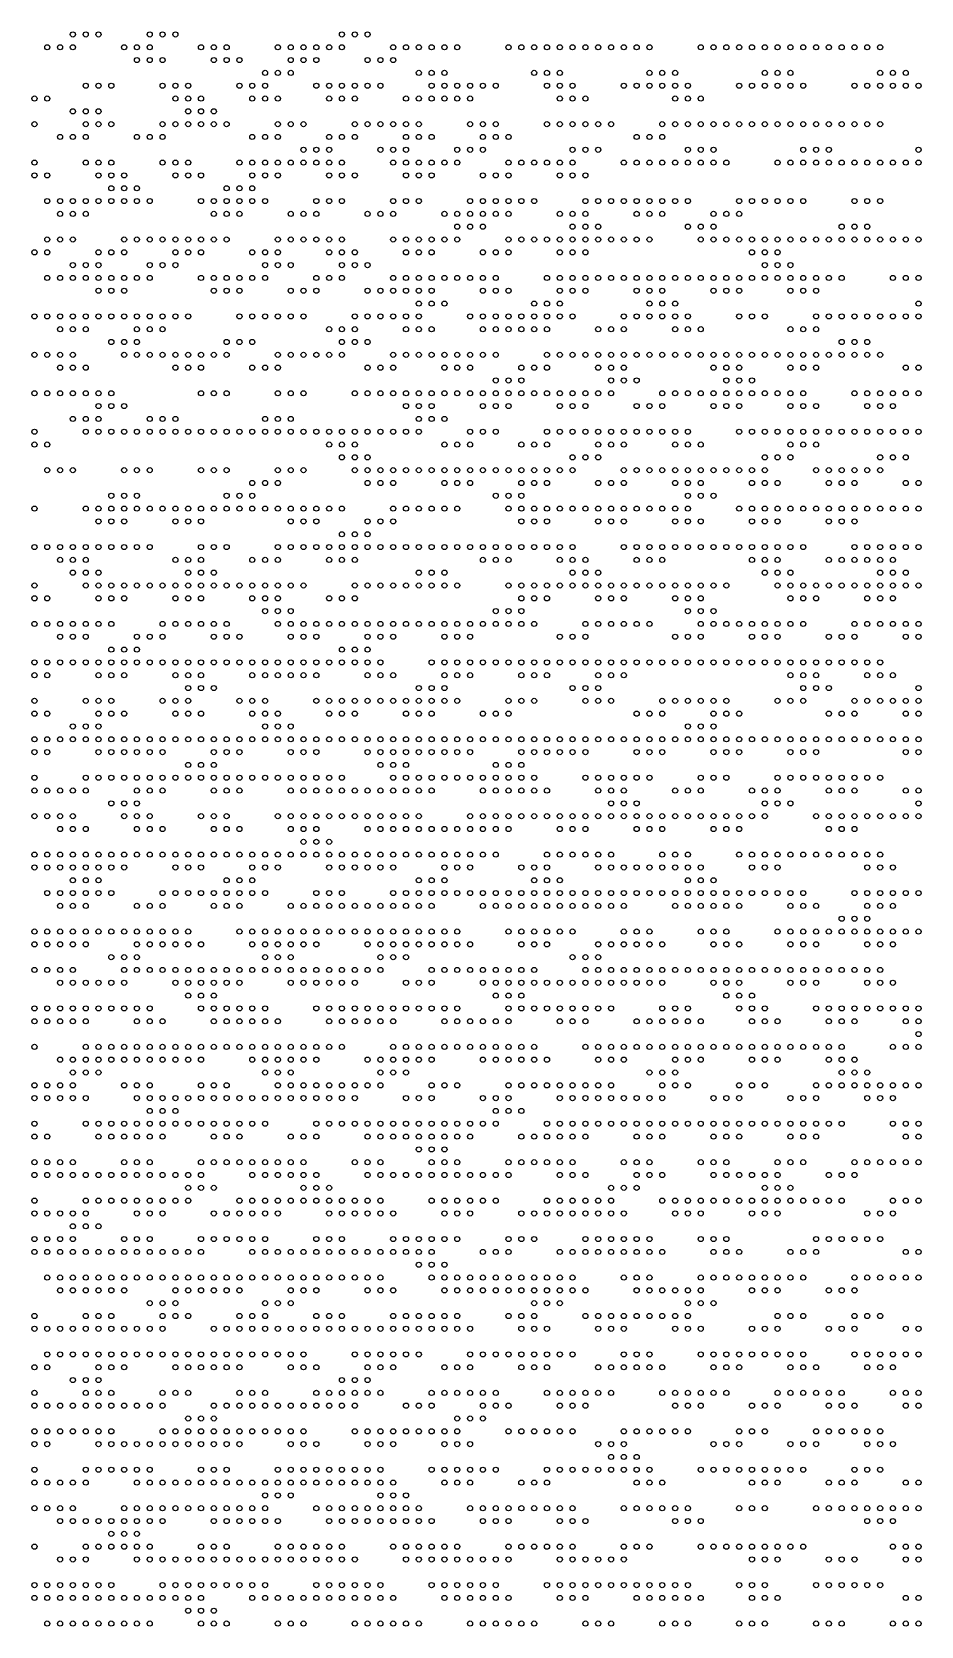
# Model space of a CAD drawing. Header units: millimetres. Extents: x 0 to 280, y 1 to 500.
# Drawn here: x -0.2 to 69.2, y 0.8 to 125.2 of the extents above; entities that cross this region are included whole.
import ezdxf

# ---------------------------------------------------------------- set-up
doc = ezdxf.new("R2010")
doc.units = ezdxf.units.MM
doc.layers.get('0').update_dxf_attribs({"linetype": 'CONTINUOUS'})

msp = doc.modelspace()

# ---------------------------------------------------------------- linework, layer by layer
for centre in [(3, 125), (4, 125), (5, 125), (9, 125), (10, 125), (11, 125), (24, 125), (25, 125), (26, 125), (1, 124), (2, 124), (3, 124), (7, 124), (8, 124), (8, 123), (9, 124), (9, 123), (10, 123), (13, 124), (14, 124), (14, 123), (15, 124), (15, 123), (16, 123), (19, 124), (20, 124), (20, 123), (21, 124), (21, 123), (22, 124), (22, 123), (23, 124), (24, 124), (26, 123), (27, 123), (28, 124), (28, 123), (29, 124), (30, 124), (31, 124), (32, 124), (33, 124), (37, 124), (38, 124), (39, 124), (40, 124), (41, 124), (42, 124), (43, 124), (44, 124), (45, 124), (46, 124), (47, 124), (48, 124), (52, 124), (53, 124), (54, 124), (55, 124), (56, 124), (57, 124), (58, 124), (59, 124), (60, 124), (61, 124), (62, 124), (63, 124), (64, 124), (65, 124), (66, 124), (18, 122), (19, 122), (20, 122), (30, 122), (31, 122), (32, 122), (39, 122), (40, 122), (41, 122), (48, 122), (49, 122), (50, 122), (57, 122), (58, 122), (59, 122), (66, 122), (67, 122), (68, 122), (4, 121), (5, 121), (6, 121), (10, 121), (11, 121), (12, 121), (16, 121), (17, 121), (18, 121), (22, 121), (23, 121), (24, 121), (25, 121), (26, 121), (27, 121), (31, 121), (32, 121), (33, 121), (34, 121), (35, 121), (36, 121), (40, 121), (41, 121), (42, 121), (46, 121), (47, 121), (48, 121), (49, 121), (50, 121), (51, 121), (55, 121), (56, 121), (57, 121), (58, 121), (59, 121), (60, 121), (64, 121), (65, 121), (66, 121), (67, 121), (68, 121), (69, 121), (0, 120), (1, 120), (11, 120), (12, 120), (13, 120), (17, 120), (18, 120), (19, 120), (23, 120), (24, 120), (25, 120), (29, 120), (30, 120), (31, 120), (32, 120), (33, 120), (34, 120), (41, 120), (42, 120), (43, 120), (50, 120), (51, 120), (52, 120), (0, 118), (3, 119), (4, 119), (4, 118), (5, 119), (5, 118), (6, 118), (10, 118), (11, 118), (12, 119), (12, 118), (13, 119), (13, 118), (14, 119), (14, 118), (15, 118), (19, 118), (20, 118), (21, 118), (25, 118), (26, 118), (27, 118), (28, 118), (29, 118), (30, 118), (34, 118), (35, 118), (36, 118), (40, 118), (41, 118), (42, 118), (43, 118), (44, 118), (45, 118), (49, 118), (50, 118), (51, 118), (52, 118), (53, 118), (54, 118), (55, 118), (56, 118), (57, 118), (58, 118), (59, 118), (60, 118), (61, 118), (62, 118), (63, 118), (64, 118), (65, 118), (66, 118), (2, 117), (3, 117), (4, 117), (8, 117), (9, 117), (10, 117), (17, 117), (18, 117), (19, 117), (23, 117), (24, 117), (25, 117), (29, 117), (30, 117), (31, 117), (35, 117), (36, 117), (37, 117), (47, 117), (48, 117), (49, 117), (21, 116), (22, 116), (23, 116), (27, 116), (28, 116), (29, 116), (33, 116), (34, 116), (35, 116), (42, 116), (43, 116), (44, 116), (51, 116), (52, 116), (53, 116), (60, 116), (61, 116), (62, 116), (69, 116), (0, 115), (4, 115), (5, 115), (6, 115), (10, 115), (11, 115), (12, 115), (16, 115), (17, 115), (18, 115), (19, 115), (20, 115), (21, 115), (22, 115), (23, 115), (24, 115), (28, 115), (29, 115), (30, 115), (31, 115), (32, 115), (33, 115), (37, 115), (38, 115), (39, 115), (40, 115), (41, 115), (42, 115), (46, 115), (47, 115), (48, 115), (49, 115), (50, 115), (51, 115), (52, 115), (53, 115), (54, 115), (58, 115), (59, 115), (60, 115), (61, 115), (62, 115), (63, 115), (64, 115), (65, 115), (66, 115), (67, 115), (68, 115), (69, 115), (0, 114), (1, 114), (5, 114), (6, 114), (7, 114), (11, 114), (12, 114), (13, 114), (17, 114), (18, 114), (19, 114), (23, 114), (24, 114), (25, 114), (29, 114), (30, 114), (31, 114), (35, 114), (36, 114), (37, 114), (41, 114), (42, 114), (43, 114), (1, 112), (2, 112), (3, 112), (4, 112), (5, 112), (6, 113), (6, 112), (7, 113), (7, 112), (8, 113), (8, 112), (9, 112), (13, 112), (14, 112), (15, 113), (15, 112), (16, 113), (16, 112), (17, 113), (17, 112), (18, 112), (22, 112), (23, 112), (24, 112), (28, 112), (29, 112), (30, 112), (34, 112), (35, 112), (36, 112), (37, 112), (38, 112), (39, 112), (43, 112), (44, 112), (45, 112), (46, 112), (47, 112), (48, 112), (49, 112), (50, 112), (51, 112), (55, 112), (56, 112), (57, 112), (58, 112), (59, 112), (60, 112), (64, 112), (65, 112), (66, 112), (2, 111), (3, 111), (4, 111), (14, 111), (15, 111), (16, 111), (20, 111), (21, 111), (22, 111), (26, 111), (27, 111), (28, 111), (32, 111), (33, 111), (34, 111), (35, 111), (36, 111), (37, 111), (41, 111), (42, 111), (43, 111), (47, 111), (48, 111), (49, 111), (53, 111), (54, 111), (55, 111), (33, 110), (34, 110), (35, 110), (42, 110), (43, 110), (44, 110), (51, 110), (52, 110), (53, 110), (63, 110), (64, 110), (65, 110), (1, 109), (2, 109), (3, 109), (7, 109), (8, 109), (9, 109), (10, 109), (11, 109), (12, 109), (13, 109), (14, 109), (15, 109), (19, 109), (20, 109), (21, 109), (22, 109), (23, 109), (24, 109), (28, 109), (29, 109), (30, 109), (31, 109), (32, 109), (33, 109), (37, 109), (38, 109), (39, 109), (40, 109), (41, 109), (42, 109), (43, 109), (44, 109), (45, 109), (46, 109), (47, 109), (48, 109), (52, 109), (53, 109), (54, 109), (55, 109), (56, 109), (57, 109), (58, 109), (59, 109), (60, 109), (61, 109), (62, 109), (63, 109), (64, 109), (65, 109), (66, 109), (67, 109), (68, 109), (69, 109), (0, 108), (1, 108), (3, 107), (4, 107), (5, 108), (5, 107), (6, 108), (7, 108), (9, 107), (10, 107), (11, 108), (11, 107), (12, 108), (13, 108), (17, 108), (18, 108), (18, 107), (19, 108), (19, 107), (20, 107), (23, 108), (24, 108), (24, 107), (25, 108), (25, 107), (26, 107), (29, 108), (30, 108), (31, 108), (35, 108), (36, 108), (37, 108), (41, 108), (42, 108), (43, 108), (56, 108), (57, 108), (57, 107), (58, 108), (58, 107), (59, 107), (1, 106), (2, 106), (3, 106), (4, 106), (5, 106), (6, 106), (7, 106), (8, 106), (9, 106), (13, 106), (14, 106), (15, 106), (16, 106), (17, 106), (18, 106), (22, 106), (23, 106), (24, 106), (28, 106), (29, 106), (30, 106), (31, 106), (32, 106), (33, 106), (34, 106), (35, 106), (36, 106), (40, 106), (41, 106), (42, 106), (43, 106), (44, 106), (45, 106), (46, 106), (47, 106), (48, 106), (49, 106), (50, 106), (51, 106), (52, 106), (53, 106), (54, 106), (55, 106), (56, 106), (57, 106), (58, 106), (59, 106), (60, 106), (61, 106), (62, 106), (63, 106), (67, 106), (68, 106), (69, 106), (5, 105), (6, 105), (7, 105), (14, 105), (15, 105), (16, 105), (20, 105), (21, 105), (22, 105), (26, 105), (27, 105), (28, 105), (29, 105), (30, 105), (31, 105), (35, 105), (36, 105), (37, 105), (41, 105), (42, 105), (43, 105), (47, 105), (48, 105), (49, 105), (53, 105), (54, 105), (55, 105), (59, 105), (60, 105), (61, 105), (30, 104), (31, 104), (32, 104), (39, 104), (40, 104), (41, 104), (48, 104), (49, 104), (50, 104), (69, 104), (0, 103), (1, 103), (2, 103), (2, 102), (3, 103), (3, 102), (4, 103), (4, 102), (5, 103), (6, 103), (7, 103), (8, 103), (8, 102), (9, 103), (9, 102), (10, 103), (10, 102), (11, 103), (12, 103), (16, 103), (17, 103), (18, 103), (19, 103), (20, 103), (21, 103), (23, 102), (24, 102), (25, 103), (25, 102), (26, 103), (27, 103), (28, 103), (29, 103), (29, 102), (30, 103), (30, 102), (31, 102), (34, 103), (35, 103), (35, 102), (36, 103), (36, 102), (37, 103), (37, 102), (38, 103), (38, 102), (39, 103), (39, 102), (40, 103), (40, 102), (41, 103), (42, 103), (44, 102), (45, 102), (46, 103), (46, 102), (47, 103), (48, 103), (49, 103), (50, 103), (50, 102), (51, 103), (51, 102), (52, 102), (55, 103), (56, 103), (57, 103), (59, 102), (60, 102), (61, 103), (61, 102), (62, 103), (63, 103), (64, 103), (65, 103), (66, 103), (67, 103), (68, 103), (69, 103), (6, 101), (7, 101), (8, 101), (15, 101), (16, 101), (17, 101), (24, 101), (25, 101), (26, 101), (63, 101), (64, 101), (65, 101), (0, 100), (1, 100), (2, 100), (3, 100), (7, 100), (8, 100), (9, 100), (10, 100), (11, 100), (12, 100), (13, 100), (14, 100), (15, 100), (19, 100), (20, 100), (21, 100), (22, 100), (23, 100), (24, 100), (28, 100), (29, 100), (30, 100), (31, 100), (32, 100), (33, 100), (34, 100), (35, 100), (36, 100), (40, 100), (41, 100), (42, 100), (43, 100), (44, 100), (45, 100), (46, 100), (47, 100), (48, 100), (49, 100), (50, 100), (51, 100), (52, 100), (53, 100), (54, 100), (55, 100), (56, 100), (57, 100), (58, 100), (59, 100), (60, 100), (61, 100), (62, 100), (63, 100), (64, 100), (65, 100), (66, 100), (2, 99), (3, 99), (4, 99), (11, 99), (12, 99), (13, 99), (17, 99), (18, 99), (19, 99), (26, 99), (27, 99), (28, 99), (32, 99), (33, 99), (34, 99), (38, 99), (39, 99), (40, 99), (44, 99), (45, 99), (46, 99), (53, 99), (54, 99), (55, 99), (59, 99), (60, 99), (61, 99), (68, 99), (69, 99), (0, 97), (1, 97), (2, 97), (3, 97), (4, 97), (5, 97), (6, 97), (13, 97), (14, 97), (15, 97), (19, 97), (20, 97), (21, 97), (25, 97), (26, 97), (27, 97), (28, 97), (29, 97), (30, 97), (31, 97), (32, 97), (33, 97), (34, 97), (35, 97), (36, 98), (36, 97), (37, 98), (37, 97), (38, 98), (38, 97), (39, 97), (40, 97), (41, 97), (42, 97), (43, 97), (44, 97), (45, 98), (45, 97), (46, 98), (47, 98), (49, 97), (50, 97), (51, 97), (52, 97), (53, 97), (54, 98), (54, 97), (55, 98), (55, 97), (56, 98), (56, 97), (57, 97), (58, 97), (59, 97), (60, 97), (64, 97), (65, 97), (66, 97), (67, 97), (68, 97), (69, 97), (5, 96), (6, 96), (7, 96), (29, 96), (30, 96), (31, 96), (35, 96), (36, 96), (37, 96), (41, 96), (42, 96), (43, 96), (47, 96), (48, 96), (49, 96), (53, 96), (54, 96), (55, 96), (59, 96), (60, 96), (61, 96), (65, 96), (66, 96), (67, 96), (3, 95), (4, 95), (5, 95), (9, 95), (10, 95), (11, 95), (18, 95), (19, 95), (20, 95), (30, 95), (31, 95), (32, 95), (0, 94), (4, 94), (5, 94), (6, 94), (7, 94), (8, 94), (9, 94), (10, 94), (11, 94), (12, 94), (13, 94), (14, 94), (15, 94), (16, 94), (17, 94), (18, 94), (19, 94), (20, 94), (21, 94), (22, 94), (23, 94), (24, 94), (25, 94), (26, 94), (27, 94), (28, 94), (29, 94), (30, 94), (34, 94), (35, 94), (36, 94), (40, 94), (41, 94), (42, 94), (43, 94), (44, 94), (45, 94), (46, 94), (47, 94), (48, 94), (49, 94), (50, 94), (51, 94), (55, 94), (56, 94), (57, 94), (58, 94), (59, 94), (60, 94), (61, 94), (62, 94), (63, 94), (64, 94), (65, 94), (66, 94), (67, 94), (68, 94), (69, 94), (0, 93), (1, 93), (23, 93), (24, 93), (24, 92), (25, 93), (25, 92), (26, 92), (32, 93), (33, 93), (34, 93), (38, 93), (39, 93), (40, 93), (42, 92), (43, 92), (44, 93), (44, 92), (45, 93), (46, 93), (50, 93), (51, 93), (52, 93), (57, 92), (58, 92), (59, 93), (59, 92), (60, 93), (61, 93), (66, 92), (67, 92), (68, 92), (1, 91), (2, 91), (3, 91), (7, 91), (8, 91), (9, 91), (13, 91), (14, 91), (15, 91), (19, 91), (20, 91), (21, 91), (25, 91), (26, 91), (27, 91), (28, 91), (29, 91), (30, 91), (31, 91), (32, 91), (33, 91), (34, 91), (35, 91), (36, 91), (37, 91), (38, 91), (39, 91), (40, 91), (41, 91), (42, 91), (46, 91), (47, 91), (48, 91), (49, 91), (50, 91), (51, 91), (52, 91), (53, 91), (54, 91), (55, 91), (56, 91), (57, 91), (61, 91), (62, 91), (63, 91), (64, 91), (65, 91), (66, 91), (17, 90), (18, 90), (19, 90), (26, 90), (27, 90), (28, 90), (32, 90), (33, 90), (34, 90), (38, 90), (39, 90), (40, 90), (44, 90), (45, 90), (46, 90), (50, 90), (51, 90), (52, 90), (56, 90), (57, 90), (58, 90), (62, 90), (63, 90), (64, 90), (68, 90), (69, 90), (6, 89), (7, 89), (8, 89), (15, 89), (16, 89), (17, 89), (36, 89), (37, 89), (38, 89), (51, 89), (52, 89), (53, 89), (0, 88), (4, 88), (5, 88), (5, 87), (6, 88), (6, 87), (7, 88), (7, 87), (8, 88), (9, 88), (10, 88), (11, 88), (11, 87), (12, 88), (12, 87), (13, 88), (13, 87), (14, 88), (15, 88), (16, 88), (17, 88), (18, 88), (19, 88), (20, 88), (20, 87), (21, 88), (21, 87), (22, 88), (22, 87), (23, 88), (24, 88), (26, 87), (27, 87), (28, 88), (28, 87), (29, 88), (30, 88), (31, 88), (32, 88), (33, 88), (37, 88), (38, 88), (38, 87), (39, 88), (39, 87), (40, 88), (40, 87), (41, 88), (42, 88), (43, 88), (44, 88), (44, 87), (45, 88), (45, 87), (46, 88), (46, 87), (47, 88), (48, 88), (49, 88), (50, 88), (50, 87), (51, 88), (51, 87), (52, 87), (55, 88), (56, 88), (56, 87), (57, 88), (57, 87), (58, 88), (58, 87), (59, 88), (60, 88), (61, 88), (62, 88), (62, 87), (63, 88), (63, 87), (64, 88), (64, 87), (65, 88), (66, 88), (67, 88), (68, 88), (69, 88), (24, 86), (25, 86), (26, 86), (0, 85), (1, 85), (2, 85), (3, 85), (4, 85), (5, 85), (6, 85), (7, 85), (8, 85), (9, 85), (13, 85), (14, 85), (15, 85), (19, 85), (20, 85), (21, 85), (22, 85), (23, 85), (24, 85), (25, 85), (26, 85), (27, 85), (28, 85), (29, 85), (30, 85), (31, 85), (32, 85), (33, 85), (34, 85), (35, 85), (36, 85), (37, 85), (38, 85), (39, 85), (40, 85), (41, 85), (42, 85), (46, 85), (47, 85), (48, 85), (49, 85), (50, 85), (51, 85), (52, 85), (53, 85), (54, 85), (55, 85), (56, 85), (57, 85), (58, 85), (59, 85), (60, 85), (64, 85), (65, 85), (66, 85), (67, 85), (68, 85), (69, 85), (2, 84), (3, 84), (4, 84), (11, 84), (12, 84), (13, 84), (17, 84), (18, 84), (19, 84), (23, 84), (24, 84), (25, 84), (35, 84), (36, 84), (37, 84), (41, 84), (42, 84), (43, 84), (47, 84), (48, 84), (49, 84), (56, 84), (57, 84), (58, 84), (62, 84), (63, 84), (64, 84), (65, 84), (66, 84), (67, 84), (0, 82), (3, 83), (4, 83), (4, 82), (5, 83), (5, 82), (6, 82), (7, 82), (8, 82), (9, 82), (10, 82), (11, 82), (12, 83), (12, 82), (13, 83), (13, 82), (14, 83), (14, 82), (15, 82), (16, 82), (17, 82), (18, 82), (19, 82), (20, 82), (21, 82), (25, 82), (26, 82), (27, 82), (28, 82), (29, 82), (30, 83), (30, 82), (31, 83), (31, 82), (32, 83), (32, 82), (33, 82), (37, 82), (38, 82), (39, 82), (40, 82), (41, 82), (42, 83), (42, 82), (43, 83), (43, 82), (44, 83), (44, 82), (45, 82), (46, 82), (47, 82), (48, 82), (49, 82), (50, 82), (51, 82), (52, 82), (53, 82), (54, 82), (57, 83), (58, 83), (58, 82), (59, 83), (59, 82), (60, 82), (61, 82), (62, 82), (63, 82), (64, 82), (65, 82), (66, 83), (66, 82), (67, 83), (67, 82), (68, 83), (68, 82), (69, 82), (0, 81), (1, 81), (5, 81), (6, 81), (7, 81), (11, 81), (12, 81), (13, 81), (17, 81), (18, 81), (19, 81), (23, 81), (24, 81), (25, 81), (38, 81), (39, 81), (40, 81), (44, 81), (45, 81), (46, 81), (50, 81), (51, 81), (52, 81), (59, 81), (60, 81), (61, 81), (65, 81), (66, 81), (67, 81), (18, 80), (19, 80), (20, 80), (36, 80), (37, 80), (38, 80), (51, 80), (52, 80), (53, 80), (0, 79), (1, 79), (2, 79), (3, 79), (4, 79), (5, 79), (6, 79), (10, 79), (11, 79), (12, 79), (13, 79), (14, 79), (15, 79), (19, 79), (20, 79), (21, 79), (22, 79), (23, 79), (24, 79), (25, 79), (26, 79), (27, 79), (28, 79), (29, 79), (30, 79), (31, 79), (32, 79), (33, 79), (34, 79), (35, 79), (36, 79), (37, 79), (38, 79), (39, 79), (43, 79), (44, 79), (45, 79), (46, 79), (47, 79), (48, 79), (52, 79), (53, 79), (54, 79), (55, 79), (56, 79), (57, 79), (58, 79), (59, 79), (60, 79), (64, 79), (65, 79), (66, 79), (67, 79), (68, 79), (69, 79), (2, 78), (3, 78), (4, 78), (6, 77), (7, 77), (8, 78), (8, 77), (9, 78), (10, 78), (14, 78), (15, 78), (16, 78), (20, 78), (21, 78), (22, 78), (24, 77), (25, 77), (26, 78), (26, 77), (27, 78), (28, 78), (32, 78), (33, 78), (34, 78), (41, 78), (42, 78), (43, 78), (50, 78), (51, 78), (52, 78), (56, 78), (57, 78), (58, 78), (62, 78), (63, 78), (64, 78), (68, 78), (69, 78), (0, 76), (1, 76), (2, 76), (3, 76), (4, 76), (5, 76), (6, 76), (7, 76), (8, 76), (9, 76), (10, 76), (11, 76), (12, 76), (13, 76), (14, 76), (15, 76), (16, 76), (17, 76), (18, 76), (19, 76), (20, 76), (21, 76), (22, 76), (23, 76), (24, 76), (25, 76), (26, 76), (27, 76), (31, 76), (32, 76), (33, 76), (34, 76), (35, 76), (36, 76), (37, 76), (38, 76), (39, 76), (40, 76), (41, 76), (42, 76), (43, 76), (44, 76), (45, 76), (46, 76), (47, 76), (48, 76), (49, 76), (50, 76), (51, 76), (52, 76), (53, 76), (54, 76), (55, 76), (56, 76), (57, 76), (58, 76), (59, 76), (60, 76), (61, 76), (62, 76), (63, 76), (64, 76), (65, 76), (66, 76), (0, 75), (1, 75), (5, 75), (6, 75), (7, 75), (11, 75), (12, 75), (13, 75), (17, 75), (18, 75), (19, 75), (20, 75), (21, 75), (22, 75), (26, 75), (27, 75), (28, 75), (32, 75), (33, 75), (34, 75), (38, 75), (39, 75), (40, 75), (44, 75), (45, 75), (46, 75), (59, 75), (60, 75), (61, 75), (65, 75), (66, 75), (67, 75), (12, 74), (13, 74), (14, 74), (30, 74), (31, 74), (32, 74), (42, 74), (43, 74), (44, 74), (60, 74), (61, 74), (62, 74), (69, 74), (0, 73), (0, 72), (1, 72), (4, 73), (5, 73), (5, 72), (6, 73), (6, 72), (7, 72), (10, 73), (11, 73), (11, 72), (12, 73), (12, 72), (13, 72), (16, 73), (17, 73), (17, 72), (18, 73), (18, 72), (19, 72), (22, 73), (23, 73), (23, 72), (24, 73), (24, 72), (25, 73), (25, 72), (26, 73), (27, 73), (28, 73), (29, 73), (29, 72), (30, 73), (30, 72), (31, 73), (31, 72), (32, 73), (33, 73), (35, 72), (36, 72), (37, 73), (37, 72), (38, 73), (39, 73), (43, 73), (44, 73), (45, 73), (47, 72), (48, 72), (49, 73), (49, 72), (50, 73), (51, 73), (52, 73), (53, 73), (53, 72), (54, 73), (54, 72), (55, 72), (58, 73), (59, 73), (60, 73), (62, 72), (63, 72), (64, 73), (64, 72), (65, 73), (66, 73), (67, 73), (68, 73), (68, 72), (69, 73), (69, 72), (3, 71), (4, 71), (5, 71), (18, 71), (19, 71), (20, 71), (51, 71), (52, 71), (53, 71), (0, 70), (1, 70), (2, 70), (3, 70), (4, 70), (5, 70), (6, 70), (7, 70), (8, 70), (9, 70), (10, 70), (11, 70), (12, 70), (13, 70), (14, 70), (15, 70), (16, 70), (17, 70), (18, 70), (19, 70), (20, 70), (21, 70), (22, 70), (23, 70), (24, 70), (25, 70), (26, 70), (27, 70), (28, 70), (29, 70), (30, 70), (31, 70), (32, 70), (33, 70), (34, 70), (35, 70), (36, 70), (37, 70), (38, 70), (39, 70), (40, 70), (41, 70), (42, 70), (43, 70), (44, 70), (45, 70), (46, 70), (47, 70), (48, 70), (49, 70), (50, 70), (51, 70), (52, 70), (53, 70), (54, 70), (55, 70), (56, 70), (57, 70), (58, 70), (59, 70), (60, 70), (61, 70), (62, 70), (63, 70), (64, 70), (65, 70), (66, 70), (67, 70), (68, 70), (69, 70), (0, 69), (1, 69), (5, 69), (6, 69), (7, 69), (8, 69), (9, 69), (10, 69), (14, 69), (15, 69), (16, 69), (20, 69), (21, 69), (22, 69), (26, 69), (27, 69), (28, 69), (29, 69), (30, 69), (31, 69), (32, 69), (33, 69), (34, 69), (38, 69), (39, 69), (40, 69), (41, 69), (42, 69), (43, 69), (47, 69), (48, 69), (49, 69), (53, 69), (54, 69), (55, 69), (59, 69), (60, 69), (61, 69), (68, 69), (69, 69), (0, 67), (4, 67), (5, 67), (6, 67), (7, 67), (8, 67), (9, 67), (10, 67), (11, 67), (12, 68), (12, 67), (13, 68), (13, 67), (14, 68), (14, 67), (15, 67), (16, 67), (17, 67), (18, 67), (19, 67), (20, 67), (21, 67), (22, 67), (23, 67), (24, 67), (27, 68), (28, 68), (28, 67), (29, 68), (29, 67), (30, 67), (31, 67), (32, 67), (33, 67), (34, 67), (35, 67), (36, 68), (36, 67), (37, 68), (37, 67), (38, 68), (38, 67), (39, 67), (43, 67), (44, 67), (45, 67), (46, 67), (47, 67), (48, 67), (52, 67), (53, 67), (54, 67), (58, 67), (59, 67), (60, 67), (61, 67), (62, 67), (63, 67), (64, 67), (65, 67), (66, 67), (0, 66), (1, 66), (2, 66), (3, 66), (4, 66), (8, 66), (9, 66), (10, 66), (14, 66), (15, 66), (16, 66), (20, 66), (21, 66), (22, 66), (23, 66), (24, 66), (25, 66), (26, 66), (27, 66), (28, 66), (29, 66), (30, 66), (31, 66), (35, 66), (36, 66), (37, 66), (38, 66), (39, 66), (40, 66), (44, 66), (45, 66), (46, 66), (50, 66), (51, 66), (52, 66), (56, 66), (57, 66), (58, 66), (62, 66), (63, 66), (64, 66), (68, 66), (69, 66), (6, 65), (7, 65), (8, 65), (45, 65), (46, 65), (47, 65), (57, 65), (58, 65), (59, 65), (69, 65), (0, 64), (1, 64), (2, 64), (3, 64), (7, 64), (8, 64), (9, 64), (13, 64), (14, 64), (15, 64), (19, 64), (20, 64), (21, 64), (22, 64), (23, 64), (24, 64), (25, 64), (26, 64), (27, 64), (28, 64), (29, 64), (30, 64), (34, 64), (35, 64), (36, 64), (37, 64), (38, 64), (39, 64), (40, 64), (41, 64), (42, 64), (43, 64), (44, 64), (45, 64), (46, 64), (47, 64), (48, 64), (49, 64), (50, 64), (51, 64), (52, 64), (53, 64), (54, 64), (55, 64), (56, 64), (57, 64), (61, 64), (62, 64), (63, 64), (64, 64), (65, 64), (66, 64), (67, 64), (68, 64), (69, 64), (2, 63), (3, 63), (4, 63), (8, 63), (9, 63), (10, 63), (14, 63), (15, 63), (16, 63), (20, 63), (21, 63), (21, 62), (22, 63), (22, 62), (23, 62), (26, 63), (27, 63), (28, 63), (29, 63), (30, 63), (31, 63), (32, 63), (33, 63), (34, 63), (35, 63), (36, 63), (37, 63), (41, 63), (42, 63), (43, 63), (47, 63), (48, 63), (49, 63), (53, 63), (54, 63), (55, 63), (62, 63), (63, 63), (64, 63), (0, 61), (1, 61), (2, 61), (3, 61), (4, 61), (5, 61), (6, 61), (7, 61), (8, 61), (9, 61), (10, 61), (11, 61), (12, 61), (13, 61), (14, 61), (15, 61), (16, 61), (17, 61), (18, 61), (19, 61), (20, 61), (21, 61), (22, 61), (23, 61), (24, 61), (25, 61), (26, 61), (27, 61), (28, 61), (29, 61), (30, 61), (31, 61), (32, 61), (33, 61), (34, 61), (35, 61), (36, 61), (40, 61), (41, 61), (42, 61), (43, 61), (44, 61), (45, 61), (49, 61), (50, 61), (51, 61), (55, 61), (56, 61), (57, 61), (58, 61), (59, 61), (60, 61), (61, 61), (62, 61), (63, 61), (64, 61), (65, 61), (66, 61), (0, 60), (1, 60), (2, 60), (3, 60), (4, 60), (5, 60), (6, 60), (7, 60), (11, 60), (12, 60), (13, 60), (17, 60), (18, 60), (19, 60), (23, 60), (24, 60), (25, 60), (26, 60), (27, 60), (28, 60), (32, 60), (33, 60), (34, 60), (38, 60), (39, 60), (40, 60), (44, 60), (45, 60), (46, 60), (47, 60), (48, 60), (49, 60), (50, 60), (51, 60), (52, 60), (56, 60), (57, 60), (58, 60), (65, 60), (66, 60), (67, 60), (3, 59), (4, 59), (5, 59), (15, 59), (16, 59), (17, 59), (30, 59), (31, 59), (32, 59), (39, 59), (40, 59), (41, 59), (51, 59), (52, 59), (53, 59), (1, 58), (2, 58), (3, 58), (4, 58), (5, 58), (6, 58), (10, 58), (11, 58), (12, 58), (13, 58), (14, 58), (15, 58), (16, 58), (17, 58), (18, 58), (22, 58), (23, 58), (24, 58), (28, 58), (29, 58), (30, 58), (31, 58), (32, 58), (33, 58), (34, 58), (35, 58), (36, 58), (37, 58), (38, 58), (39, 58), (40, 58), (41, 58), (42, 58), (43, 58), (44, 58), (45, 58), (46, 58), (47, 58), (48, 58), (49, 58), (50, 58), (51, 58), (52, 58), (53, 58), (54, 58), (55, 58), (56, 58), (57, 58), (58, 58), (59, 58), (60, 58), (64, 58), (65, 58), (66, 58), (67, 58), (68, 58), (69, 58), (2, 57), (3, 57), (4, 57), (8, 57), (9, 57), (10, 57), (14, 57), (15, 57), (16, 57), (20, 57), (21, 57), (22, 57), (23, 57), (24, 57), (25, 57), (26, 57), (27, 57), (28, 57), (29, 57), (30, 57), (31, 57), (35, 57), (36, 57), (37, 57), (38, 57), (39, 57), (40, 57), (41, 57), (42, 57), (43, 57), (44, 57), (45, 57), (46, 57), (50, 57), (51, 57), (52, 57), (53, 57), (54, 57), (55, 57), (59, 57), (60, 57), (61, 57), (63, 56), (64, 56), (65, 57), (65, 56), (66, 57), (67, 57), (0, 55), (1, 55), (2, 55), (3, 55), (4, 55), (5, 55), (6, 55), (7, 55), (8, 55), (9, 55), (10, 55), (11, 55), (12, 55), (16, 55), (17, 55), (18, 55), (19, 55), (20, 55), (21, 55), (22, 55), (23, 55), (24, 55), (25, 55), (26, 55), (27, 55), (28, 55), (29, 55), (30, 55), (31, 55), (32, 55), (33, 55), (37, 55), (38, 55), (39, 55), (40, 55), (41, 55), (42, 55), (46, 55), (47, 55), (48, 55), (52, 55), (53, 55), (54, 55), (58, 55), (59, 55), (60, 55), (61, 55), (62, 55), (63, 55), (64, 55), (65, 55), (66, 55), (67, 55), (68, 55), (69, 55), (0, 54), (1, 54), (2, 54), (3, 54), (4, 54), (8, 54), (9, 54), (10, 54), (11, 54), (12, 54), (13, 54), (17, 54), (18, 54), (19, 54), (20, 54), (21, 54), (22, 54), (26, 54), (27, 54), (28, 54), (29, 54), (30, 54), (31, 54), (32, 54), (33, 54), (34, 54), (38, 54), (39, 54), (40, 54), (44, 54), (45, 54), (46, 54), (47, 54), (48, 54), (49, 54), (53, 54), (54, 54), (55, 54), (59, 54), (60, 54), (61, 54), (65, 54), (66, 54), (67, 54), (6, 53), (7, 53), (8, 53), (18, 53), (19, 53), (20, 53), (27, 53), (28, 53), (29, 53), (42, 53), (43, 53), (44, 53), (0, 52), (1, 52), (2, 52), (2, 51), (3, 52), (3, 51), (4, 51), (5, 51), (6, 51), (7, 52), (7, 51), (8, 52), (9, 52), (10, 52), (11, 52), (11, 51), (12, 52), (12, 51), (13, 52), (13, 51), (14, 52), (14, 51), (15, 52), (15, 51), (16, 52), (16, 51), (17, 52), (18, 52), (19, 52), (20, 52), (20, 51), (21, 52), (21, 51), (22, 52), (22, 51), (23, 52), (23, 51), (24, 52), (24, 51), (25, 52), (25, 51), (26, 52), (27, 52), (29, 51), (30, 51), (31, 52), (31, 51), (32, 52), (33, 52), (34, 52), (35, 52), (35, 51), (36, 52), (36, 51), (37, 52), (37, 51), (38, 52), (38, 51), (39, 52), (39, 51), (40, 51), (41, 51), (42, 51), (43, 52), (43, 51), (44, 52), (44, 51), (45, 52), (45, 51), (46, 52), (46, 51), (47, 52), (47, 51), (48, 52), (48, 51), (49, 52), (49, 51), (50, 52), (51, 52), (52, 52), (53, 52), (53, 51), (54, 52), (54, 51), (55, 52), (55, 51), (56, 52), (57, 52), (58, 52), (59, 52), (59, 51), (60, 52), (60, 51), (61, 52), (61, 51), (62, 52), (63, 52), (64, 52), (65, 52), (65, 51), (66, 52), (66, 51), (67, 51), (12, 50), (13, 50), (14, 50), (36, 50), (37, 50), (38, 50), (54, 50), (55, 50), (56, 50), (0, 49), (1, 49), (2, 49), (3, 49), (4, 49), (5, 49), (6, 49), (7, 49), (8, 49), (9, 49), (13, 49), (14, 49), (15, 49), (16, 49), (17, 49), (18, 49), (22, 49), (23, 49), (24, 49), (25, 49), (26, 49), (27, 49), (28, 49), (29, 49), (30, 49), (31, 49), (32, 49), (33, 49), (37, 49), (38, 49), (39, 49), (40, 49), (41, 49), (42, 49), (43, 49), (44, 49), (45, 49), (49, 49), (50, 49), (51, 49), (55, 49), (56, 49), (57, 49), (61, 49), (62, 49), (63, 49), (64, 49), (65, 49), (66, 49), (67, 49), (68, 49), (69, 49), (0, 48), (1, 48), (2, 48), (3, 48), (4, 48), (8, 48), (9, 48), (10, 48), (14, 48), (15, 48), (16, 48), (17, 48), (18, 48), (19, 48), (23, 48), (24, 48), (25, 48), (26, 48), (27, 48), (28, 48), (32, 48), (33, 48), (34, 48), (35, 48), (36, 48), (37, 48), (41, 48), (42, 48), (43, 48), (47, 48), (48, 48), (49, 48), (50, 48), (51, 48), (52, 48), (56, 48), (57, 48), (58, 48), (62, 48), (63, 48), (64, 48), (68, 48), (69, 48), (0, 46), (4, 46), (5, 46), (6, 46), (7, 46), (8, 46), (9, 46), (10, 46), (11, 46), (12, 46), (13, 46), (14, 46), (15, 46), (16, 46), (17, 46), (18, 46), (19, 46), (20, 46), (21, 46), (22, 46), (23, 46), (24, 46), (28, 46), (29, 46), (30, 46), (31, 46), (32, 46), (33, 46), (34, 46), (35, 46), (36, 46), (37, 46), (38, 46), (39, 46), (43, 46), (44, 46), (45, 46), (46, 46), (47, 46), (48, 46), (49, 46), (50, 46), (51, 46), (52, 46), (53, 46), (54, 46), (55, 46), (56, 46), (57, 46), (58, 46), (59, 46), (60, 46), (61, 46), (62, 46), (63, 46), (67, 46), (68, 46), (69, 47), (69, 46), (2, 45), (3, 45), (4, 45), (5, 45), (6, 45), (7, 45), (8, 45), (9, 45), (10, 45), (11, 45), (12, 45), (13, 45), (17, 45), (18, 45), (19, 45), (20, 45), (21, 45), (22, 45), (26, 45), (27, 45), (28, 45), (29, 45), (30, 45), (31, 45), (35, 45), (36, 45), (37, 45), (38, 45), (39, 45), (40, 45), (44, 45), (45, 45), (46, 45), (50, 45), (51, 45), (52, 45), (56, 45), (57, 45), (58, 45), (62, 45), (63, 45), (64, 45), (3, 44), (4, 44), (5, 44), (18, 44), (19, 44), (20, 44), (27, 44), (28, 44), (29, 44), (48, 44), (49, 44), (50, 44), (63, 44), (64, 44), (65, 44), (0, 43), (1, 43), (2, 43), (3, 43), (7, 43), (8, 43), (9, 43), (13, 43), (14, 43), (15, 43), (19, 43), (20, 43), (21, 43), (22, 43), (23, 43), (24, 43), (25, 43), (26, 43), (27, 43), (31, 43), (32, 43), (33, 43), (37, 43), (38, 43), (39, 43), (40, 43), (41, 43), (42, 43), (43, 43), (44, 43), (45, 43), (49, 43), (50, 43), (51, 43), (55, 43), (56, 43), (57, 43), (61, 43), (62, 43), (63, 43), (64, 43), (65, 43), (66, 43), (67, 43), (68, 43), (69, 43), (0, 42), (1, 42), (2, 42), (3, 42), (4, 42), (8, 42), (9, 42), (9, 41), (10, 42), (10, 41), (11, 42), (11, 41), (12, 42), (13, 42), (14, 42), (15, 42), (16, 42), (17, 42), (18, 42), (19, 42), (20, 42), (21, 42), (22, 42), (23, 42), (24, 42), (25, 42), (29, 42), (30, 42), (31, 42), (35, 42), (36, 42), (36, 41), (37, 42), (37, 41), (38, 41), (41, 42), (42, 42), (43, 42), (44, 42), (45, 42), (46, 42), (47, 42), (48, 42), (49, 42), (53, 42), (54, 42), (55, 42), (59, 42), (60, 42), (61, 42), (65, 42), (66, 42), (67, 42), (0, 40), (4, 40), (5, 40), (6, 40), (7, 40), (8, 40), (9, 40), (10, 40), (11, 40), (12, 40), (13, 40), (14, 40), (15, 40), (16, 40), (17, 40), (18, 40), (22, 40), (23, 40), (24, 40), (25, 40), (26, 40), (27, 40), (28, 40), (29, 40), (30, 40), (31, 40), (32, 40), (33, 40), (34, 40), (35, 40), (36, 40), (40, 40), (41, 40), (42, 40), (43, 40), (44, 40), (45, 40), (46, 40), (47, 40), (48, 40), (49, 40), (50, 40), (51, 40), (52, 40), (53, 40), (54, 40), (55, 40), (56, 40), (57, 40), (58, 40), (59, 40), (60, 40), (61, 40), (62, 40), (63, 40), (67, 40), (68, 40), (69, 40), (0, 39), (1, 39), (5, 39), (6, 39), (7, 39), (8, 39), (9, 39), (10, 39), (14, 39), (15, 39), (16, 39), (20, 39), (21, 39), (22, 39), (26, 39), (27, 39), (28, 39), (29, 39), (30, 39), (31, 39), (32, 39), (33, 39), (34, 39), (38, 39), (39, 39), (40, 39), (41, 39), (42, 39), (43, 39), (47, 39), (48, 39), (49, 39), (53, 39), (54, 39), (55, 39), (59, 39), (60, 39), (61, 39), (68, 39), (69, 39), (30, 38), (31, 38), (32, 38), (0, 37), (0, 36), (1, 37), (1, 36), (2, 37), (2, 36), (3, 37), (3, 36), (4, 36), (5, 36), (6, 36), (7, 37), (7, 36), (8, 37), (8, 36), (9, 37), (9, 36), (10, 36), (11, 36), (12, 36), (13, 37), (13, 36), (14, 37), (15, 37), (16, 37), (17, 37), (17, 36), (18, 37), (18, 36), (19, 37), (19, 36), (20, 37), (20, 36), (21, 37), (21, 36), (22, 36), (25, 37), (26, 37), (26, 36), (27, 37), (27, 36), (28, 36), (29, 36), (30, 36), (31, 37), (31, 36), (32, 37), (32, 36), (33, 37), (33, 36), (34, 36), (35, 36), (36, 36), (37, 37), (37, 36), (38, 37), (39, 37), (40, 37), (41, 37), (41, 36), (42, 37), (42, 36), (43, 36), (46, 37), (47, 37), (47, 36), (48, 37), (48, 36), (49, 36), (52, 37), (53, 37), (53, 36), (54, 37), (54, 36), (55, 36), (56, 36), (57, 36), (58, 37), (58, 36), (59, 37), (60, 37), (62, 36), (63, 36), (64, 37), (64, 36), (65, 37), (66, 37), (67, 37), (68, 37), (69, 37), (12, 35), (13, 35), (14, 35), (21, 35), (22, 35), (23, 35), (45, 35), (46, 35), (47, 35), (57, 35), (58, 35), (59, 35), (0, 34), (4, 34), (5, 34), (6, 34), (7, 34), (8, 34), (9, 34), (10, 34), (11, 34), (12, 34), (16, 34), (17, 34), (18, 34), (19, 34), (20, 34), (21, 34), (22, 34), (23, 34), (24, 34), (25, 34), (26, 34), (27, 34), (31, 34), (32, 34), (33, 34), (34, 34), (35, 34), (36, 34), (40, 34), (41, 34), (42, 34), (43, 34), (44, 34), (45, 34), (49, 34), (50, 34), (51, 34), (52, 34), (53, 34), (54, 34), (55, 34), (56, 34), (57, 34), (58, 34), (59, 34), (60, 34), (61, 34), (62, 34), (63, 34), (67, 34), (68, 34), (69, 34), (0, 33), (1, 33), (2, 33), (3, 33), (4, 33), (8, 33), (9, 33), (10, 33), (14, 33), (15, 33), (16, 33), (17, 33), (18, 33), (19, 33), (23, 33), (24, 33), (25, 33), (26, 33), (27, 33), (28, 33), (32, 33), (33, 33), (34, 33), (38, 33), (39, 33), (40, 33), (41, 33), (42, 33), (43, 33), (44, 33), (45, 33), (46, 33), (50, 33), (51, 33), (52, 33), (56, 33), (57, 33), (58, 33), (65, 33), (66, 33), (67, 33), (0, 31), (1, 31), (2, 31), (3, 32), (3, 31), (4, 32), (5, 32), (7, 31), (8, 31), (9, 31), (13, 31), (14, 31), (15, 31), (16, 31), (17, 31), (18, 31), (22, 31), (23, 31), (24, 31), (28, 31), (29, 31), (30, 31), (31, 31), (32, 31), (33, 31), (37, 31), (38, 31), (39, 31), (43, 31), (44, 31), (45, 31), (46, 31), (47, 31), (48, 31), (52, 31), (53, 31), (54, 31), (61, 31), (62, 31), (63, 31), (64, 31), (65, 31), (66, 31), (0, 30), (1, 30), (2, 30), (3, 30), (4, 30), (5, 30), (6, 30), (7, 30), (8, 30), (9, 30), (10, 30), (11, 30), (12, 30), (13, 30), (17, 30), (18, 30), (19, 30), (20, 30), (21, 30), (22, 30), (23, 30), (24, 30), (25, 30), (26, 30), (27, 30), (28, 30), (29, 30), (30, 30), (31, 30), (35, 30), (36, 30), (37, 30), (41, 30), (42, 30), (43, 30), (44, 30), (45, 30), (46, 30), (47, 30), (48, 30), (49, 30), (53, 30), (54, 30), (55, 30), (59, 30), (60, 30), (61, 30), (68, 30), (69, 30), (30, 29), (31, 29), (32, 29), (1, 28), (2, 28), (3, 28), (4, 28), (5, 28), (6, 28), (7, 28), (8, 28), (9, 28), (10, 28), (11, 28), (12, 28), (13, 28), (14, 28), (15, 28), (16, 28), (17, 28), (18, 28), (19, 28), (20, 28), (21, 28), (22, 28), (23, 28), (24, 28), (25, 28), (26, 28), (27, 28), (31, 28), (32, 28), (33, 28), (34, 28), (35, 28), (36, 28), (37, 28), (38, 28), (39, 28), (40, 28), (41, 28), (42, 28), (46, 28), (47, 28), (48, 28), (52, 28), (53, 28), (54, 28), (55, 28), (56, 28), (57, 28), (58, 28), (59, 28), (60, 28), (64, 28), (65, 28), (66, 28), (67, 28), (68, 28), (69, 28), (2, 27), (3, 27), (4, 27), (5, 27), (6, 27), (7, 27), (9, 26), (10, 26), (11, 27), (11, 26), (12, 27), (13, 27), (14, 27), (15, 27), (16, 27), (18, 26), (19, 26), (20, 27), (20, 26), (21, 27), (22, 27), (26, 27), (27, 27), (28, 27), (32, 27), (33, 27), (34, 27), (35, 27), (36, 27), (37, 27), (38, 27), (39, 27), (39, 26), (40, 27), (40, 26), (41, 27), (41, 26), (42, 27), (43, 27), (47, 27), (48, 27), (49, 27), (50, 27), (51, 27), (51, 26), (52, 27), (52, 26), (53, 26), (56, 27), (57, 27), (58, 27), (62, 27), (63, 27), (64, 27), (0, 25), (4, 25), (5, 25), (6, 25), (10, 25), (11, 25), (12, 25), (16, 25), (17, 25), (18, 25), (22, 25), (23, 25), (24, 25), (28, 25), (29, 25), (30, 25), (31, 25), (32, 25), (33, 25), (37, 25), (38, 25), (39, 25), (43, 25), (44, 25), (45, 25), (46, 25), (47, 25), (48, 25), (49, 25), (50, 25), (51, 25), (58, 25), (59, 25), (60, 25), (64, 25), (65, 25), (66, 25), (0, 24), (1, 24), (2, 24), (3, 24), (4, 24), (5, 24), (6, 24), (7, 24), (8, 24), (9, 24), (10, 24), (14, 24), (15, 24), (16, 24), (17, 24), (18, 24), (19, 24), (20, 24), (21, 24), (22, 24), (23, 24), (24, 24), (25, 24), (26, 24), (27, 24), (28, 24), (29, 24), (30, 24), (31, 24), (32, 24), (33, 24), (34, 24), (38, 24), (39, 24), (40, 24), (44, 24), (45, 24), (46, 24), (50, 24), (51, 24), (52, 24), (56, 24), (57, 24), (58, 24), (62, 24), (63, 24), (64, 24), (68, 24), (69, 24), (0, 21), (1, 22), (1, 21), (2, 22), (3, 22), (4, 22), (5, 22), (5, 21), (6, 22), (6, 21), (7, 22), (7, 21), (8, 22), (9, 22), (10, 22), (11, 22), (11, 21), (12, 22), (12, 21), (13, 22), (13, 21), (14, 22), (14, 21), (15, 22), (15, 21), (16, 22), (16, 21), (17, 22), (18, 22), (19, 22), (20, 22), (20, 21), (21, 22), (21, 21), (22, 21), (25, 22), (26, 22), (26, 21), (27, 22), (27, 21), (28, 22), (28, 21), (29, 22), (30, 22), (32, 21), (33, 21), (34, 22), (34, 21), (35, 22), (36, 22), (37, 22), (38, 22), (38, 21), (39, 22), (39, 21), (40, 22), (40, 21), (41, 22), (42, 22), (44, 21), (45, 21), (46, 22), (46, 21), (47, 22), (47, 21), (48, 22), (48, 21), (49, 21), (52, 22), (53, 22), (53, 21), (54, 22), (54, 21), (55, 22), (55, 21), (56, 22), (57, 22), (58, 22), (59, 22), (59, 21), (60, 22), (60, 21), (61, 21), (64, 22), (65, 22), (65, 21), (66, 22), (66, 21), (67, 22), (67, 21), (68, 22), (69, 22), (3, 20), (4, 20), (5, 20), (24, 20), (25, 20), (26, 20), (0, 19), (4, 19), (5, 19), (6, 19), (10, 19), (11, 19), (12, 19), (16, 19), (17, 19), (18, 19), (22, 19), (23, 19), (24, 19), (25, 19), (26, 19), (27, 19), (31, 19), (32, 19), (33, 19), (34, 19), (35, 19), (36, 19), (40, 19), (41, 19), (42, 19), (43, 19), (44, 19), (45, 19), (49, 19), (50, 19), (51, 19), (52, 19), (53, 19), (54, 19), (58, 19), (59, 19), (60, 19), (61, 19), (62, 19), (63, 19), (67, 19), (68, 19), (69, 19), (0, 18), (1, 18), (2, 18), (3, 18), (4, 18), (5, 18), (6, 18), (7, 18), (8, 18), (9, 18), (10, 18), (14, 18), (15, 18), (16, 18), (17, 18), (18, 18), (19, 18), (20, 18), (21, 18), (22, 18), (23, 18), (24, 18), (25, 18), (29, 18), (30, 18), (31, 18), (35, 18), (36, 18), (37, 18), (41, 18), (42, 18), (43, 18), (50, 18), (51, 18), (52, 18), (56, 18), (57, 18), (58, 18), (62, 18), (63, 18), (64, 18), (68, 18), (69, 18), (0, 16), (1, 16), (2, 16), (3, 16), (4, 16), (5, 16), (6, 16), (10, 16), (11, 16), (12, 17), (12, 16), (13, 17), (13, 16), (14, 17), (14, 16), (15, 16), (16, 16), (17, 16), (18, 16), (19, 16), (20, 16), (21, 16), (25, 16), (26, 16), (27, 16), (28, 16), (29, 16), (30, 16), (31, 16), (32, 16), (33, 17), (33, 16), (34, 17), (35, 17), (37, 16), (38, 16), (39, 16), (40, 16), (41, 16), (42, 16), (46, 16), (47, 16), (48, 16), (49, 16), (50, 16), (51, 16), (55, 16), (56, 16), (57, 16), (61, 16), (62, 16), (63, 16), (64, 16), (65, 16), (66, 16), (0, 15), (1, 15), (5, 15), (6, 15), (7, 15), (8, 15), (9, 15), (10, 15), (11, 15), (12, 15), (13, 15), (14, 15), (15, 15), (16, 15), (20, 15), (21, 15), (22, 15), (26, 15), (27, 15), (28, 15), (32, 15), (33, 15), (34, 15), (44, 15), (45, 15), (46, 15), (53, 15), (54, 15), (55, 15), (59, 15), (60, 15), (61, 15), (65, 15), (66, 15), (67, 15), (45, 14), (46, 14), (47, 14), (0, 13), (4, 13), (5, 13), (6, 13), (7, 13), (8, 13), (9, 13), (13, 13), (14, 13), (15, 13), (19, 13), (20, 13), (21, 13), (22, 13), (23, 13), (24, 13), (25, 13), (26, 13), (27, 13), (31, 13), (32, 13), (33, 13), (34, 13), (35, 13), (36, 13), (40, 13), (41, 13), (42, 13), (43, 13), (44, 13), (45, 13), (46, 13), (47, 13), (48, 13), (52, 13), (53, 13), (54, 13), (55, 13), (56, 13), (57, 13), (58, 13), (59, 13), (60, 13), (64, 13), (65, 13), (66, 13), (0, 12), (1, 12), (2, 12), (3, 12), (4, 12), (8, 12), (9, 12), (10, 12), (11, 12), (12, 12), (13, 12), (14, 12), (15, 12), (16, 12), (17, 12), (18, 12), (18, 11), (19, 12), (19, 11), (20, 12), (20, 11), (21, 12), (22, 12), (23, 12), (24, 12), (25, 12), (26, 12), (27, 12), (27, 11), (28, 12), (28, 11), (29, 11), (32, 12), (33, 12), (34, 12), (38, 12), (39, 12), (40, 12), (47, 12), (48, 12), (49, 12), (56, 12), (57, 12), (58, 12), (62, 12), (63, 12), (64, 12), (68, 12), (69, 12), (0, 10), (1, 10), (2, 10), (3, 10), (7, 10), (8, 10), (9, 10), (10, 10), (11, 10), (12, 10), (13, 10), (14, 10), (15, 10), (16, 10), (17, 10), (18, 10), (22, 10), (23, 10), (24, 10), (25, 10), (26, 10), (27, 10), (28, 10), (29, 10), (30, 10), (34, 10), (35, 10), (36, 10), (37, 10), (38, 10), (39, 10), (40, 10), (41, 10), (42, 10), (46, 10), (47, 10), (48, 10), (49, 10), (50, 10), (51, 10), (55, 10), (56, 10), (57, 10), (61, 10), (62, 10), (63, 10), (64, 10), (65, 10), (66, 10), (67, 10), (68, 10), (69, 10), (2, 9), (3, 9), (4, 9), (5, 9), (6, 9), (7, 9), (8, 9), (9, 9), (10, 9), (14, 9), (15, 9), (16, 9), (17, 9), (18, 9), (19, 9), (23, 9), (24, 9), (25, 9), (26, 9), (27, 9), (28, 9), (29, 9), (30, 9), (31, 9), (35, 9), (36, 9), (37, 9), (41, 9), (42, 9), (43, 9), (50, 9), (51, 9), (52, 9), (65, 9), (66, 9), (67, 9), (6, 8), (7, 8), (8, 8), (0, 7), (4, 7), (5, 7), (6, 7), (7, 7), (8, 7), (9, 7), (13, 7), (14, 7), (15, 7), (19, 7), (20, 7), (21, 7), (22, 7), (23, 7), (24, 7), (28, 7), (29, 7), (30, 7), (31, 7), (32, 7), (33, 7), (37, 7), (38, 7), (39, 7), (40, 7), (41, 7), (42, 7), (46, 7), (47, 7), (48, 7), (52, 7), (53, 7), (54, 7), (55, 7), (56, 7), (57, 7), (58, 7), (59, 7), (60, 7), (67, 7), (68, 7), (69, 7), (2, 6), (3, 6), (4, 6), (8, 6), (9, 6), (10, 6), (11, 6), (12, 6), (13, 6), (14, 6), (15, 6), (16, 6), (17, 6), (18, 6), (19, 6), (20, 6), (21, 6), (22, 6), (23, 6), (24, 6), (25, 6), (29, 6), (30, 6), (31, 6), (32, 6), (33, 6), (34, 6), (35, 6), (36, 6), (37, 6), (41, 6), (42, 6), (43, 6), (44, 6), (45, 6), (46, 6), (56, 6), (57, 6), (58, 6), (62, 6), (63, 6), (64, 6), (68, 6), (69, 6), (0, 4), (1, 4), (2, 4), (3, 4), (4, 4), (5, 4), (6, 4), (10, 4), (11, 4), (12, 4), (13, 4), (14, 4), (15, 4), (16, 4), (17, 4), (18, 4), (22, 4), (23, 4), (24, 4), (25, 4), (26, 4), (27, 4), (31, 4), (32, 4), (33, 4), (34, 4), (35, 4), (36, 4), (40, 4), (41, 4), (42, 4), (43, 4), (44, 4), (45, 4), (46, 4), (47, 4), (48, 4), (49, 4), (50, 4), (51, 4), (55, 4), (56, 4), (57, 4), (61, 4), (62, 4), (63, 4), (64, 4), (65, 4), (66, 4), (0, 3), (1, 3), (2, 3), (3, 3), (4, 3), (5, 3), (6, 3), (7, 3), (8, 3), (9, 3), (10, 3), (11, 3), (12, 3), (13, 3), (17, 3), (18, 3), (19, 3), (20, 3), (21, 3), (22, 3), (23, 3), (24, 3), (25, 3), (26, 3), (27, 3), (28, 3), (32, 3), (33, 3), (34, 3), (35, 3), (36, 3), (37, 3), (41, 3), (42, 3), (43, 3), (47, 3), (48, 3), (49, 3), (50, 3), (51, 3), (52, 3), (56, 3), (57, 3), (58, 3), (68, 3), (69, 3), (12, 2), (13, 2), (14, 2), (1, 1), (2, 1), (3, 1), (4, 1), (5, 1), (6, 1), (7, 1), (8, 1), (9, 1), (13, 1), (14, 1), (15, 1), (19, 1), (20, 1), (21, 1), (25, 1), (26, 1), (27, 1), (28, 1), (29, 1), (30, 1), (34, 1), (35, 1), (36, 1), (37, 1), (38, 1), (39, 1), (43, 1), (44, 1), (45, 1), (49, 1), (50, 1), (51, 1), (55, 1), (56, 1), (57, 1), (61, 1), (62, 1), (63, 1), (67, 1), (68, 1), (69, 1)]:
    msp.add_circle(centre, 0.2)

doc.saveas('drawing.dxf')
